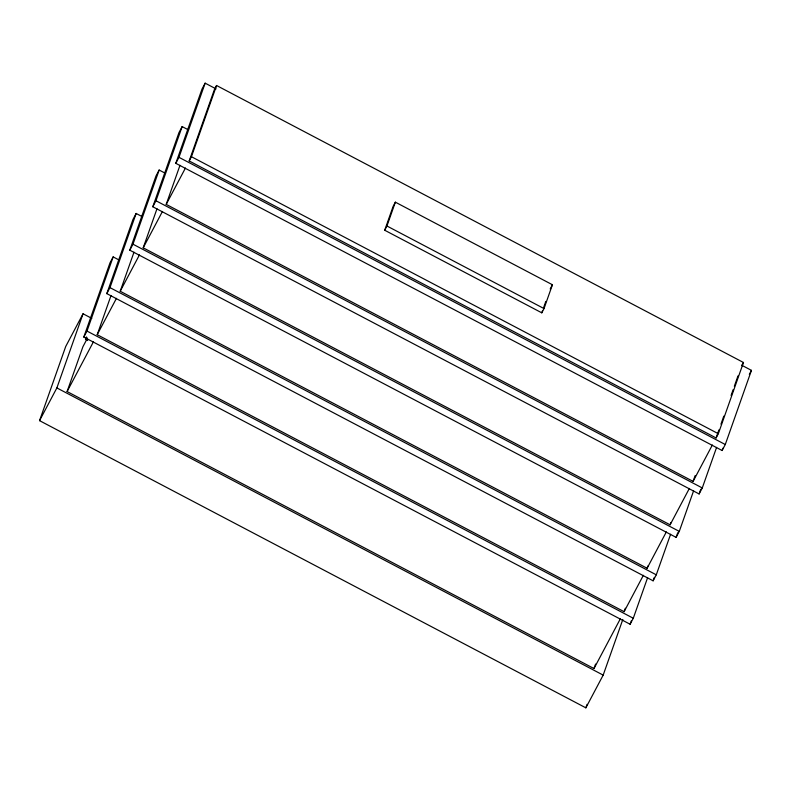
<?xml version="1.0" encoding="UTF-8"?>
<svg xmlns="http://www.w3.org/2000/svg" width="791" height="791" viewBox="0 0 791 791"><rect width="100%" height="100%" fill="white"/><g stroke="black" fill="none" stroke-linecap="round" stroke-linejoin="round"><path stroke-width="1.19" d="M622.824 619.472L603.177 675.118L585.854 707.836L39.55 420.644L65.722 346.478L83.045 313.77L91.786 318.368M39.55 420.644L56.873 387.926L83.045 313.77M647.602 577.697L633.284 618.255L630.111 624.247L83.806 337.055L109.979 262.889L113.153 256.897L118.62 259.774M83.806 337.055L86.98 331.063L113.153 256.897M620.362 618.76L593.992 668.553L67.097 391.555L82.907 346.765L87.485 338.103M87.682 340.525L85.507 339.379L86.298 337.134M670.6 534.261L656.283 574.82L653.109 580.812L106.805 293.619L132.977 219.463L136.151 213.461L141.619 216.339M106.805 293.619L109.979 287.627L136.151 213.461M643.36 575.314L624.109 611.68L97.204 334.692L110.987 295.636M693.598 490.825L679.281 531.384L676.107 537.376L129.803 250.193L155.975 176.027L159.149 170.035L164.617 172.903M129.803 250.193L132.977 244.192L159.149 170.035M666.358 531.878L647.107 568.245L120.202 291.256L133.986 252.2M716.597 447.39L702.279 487.948L699.106 493.95L152.801 206.758L178.974 132.591L182.148 126.6L187.615 129.467M152.801 206.758L155.975 200.756L182.148 126.6M689.357 488.442L670.096 524.809L143.201 247.82L156.984 208.765M741.612 365.185L751.45 370.356L725.278 444.522L722.104 450.514L175.8 163.322L201.972 89.156L205.146 83.164L216.072 88.908M175.8 163.322L178.974 157.33L205.146 83.164M712.355 445.007L693.094 481.383L166.199 204.385L179.982 165.329M189.187 160.959L214.331 89.739L216.566 85.507L743.471 362.496L718.337 433.715L716.092 437.947L189.187 160.959L191.432 156.717L216.566 85.507M384.703 230.24L393.117 206.402L395.362 202.17L552.434 284.75L544.02 308.579L541.786 312.821L384.703 230.24L386.947 226.008L395.362 202.17M541.786 312.821L542.586 310.547M543.783 307.135L545.79 301.46M593.992 668.553L595.574 664.074M585.854 707.836L587.08 704.356M624.109 611.68L625.325 608.23M647.107 568.245L647.918 565.951M630.111 624.247L631.337 620.767M670.096 524.809L670.906 522.515M653.109 580.812L654.335 577.341M693.094 481.383L695.121 475.638M676.107 537.376L677.739 532.748M716.092 437.947L718.93 429.909M720.957 424.164L723.795 416.115M731.092 395.441L733.119 389.696M734.335 386.255L737.983 375.913M699.106 493.95L700.737 489.313M722.104 450.514L722.925 448.19M85.507 339.379L86.654 337.213M67.097 391.555L93.457 341.761M97.204 334.692L116.465 298.316M120.202 291.256L139.453 254.89M143.201 247.82L162.452 211.454M166.199 204.385L185.45 168.018M550.2 288.982L552.434 284.75M741.79 365.669L743.471 362.496M749.334 374.351L751.45 370.356M386.947 226.008L544.02 308.579M191.432 156.717L718.337 433.715M178.974 157.33L725.278 444.522M155.975 200.756L702.279 487.948M132.977 244.192L679.281 531.384M109.979 287.627L656.283 574.82M86.98 331.063L633.284 618.255M56.873 387.926L603.177 675.118"/></g></svg>
